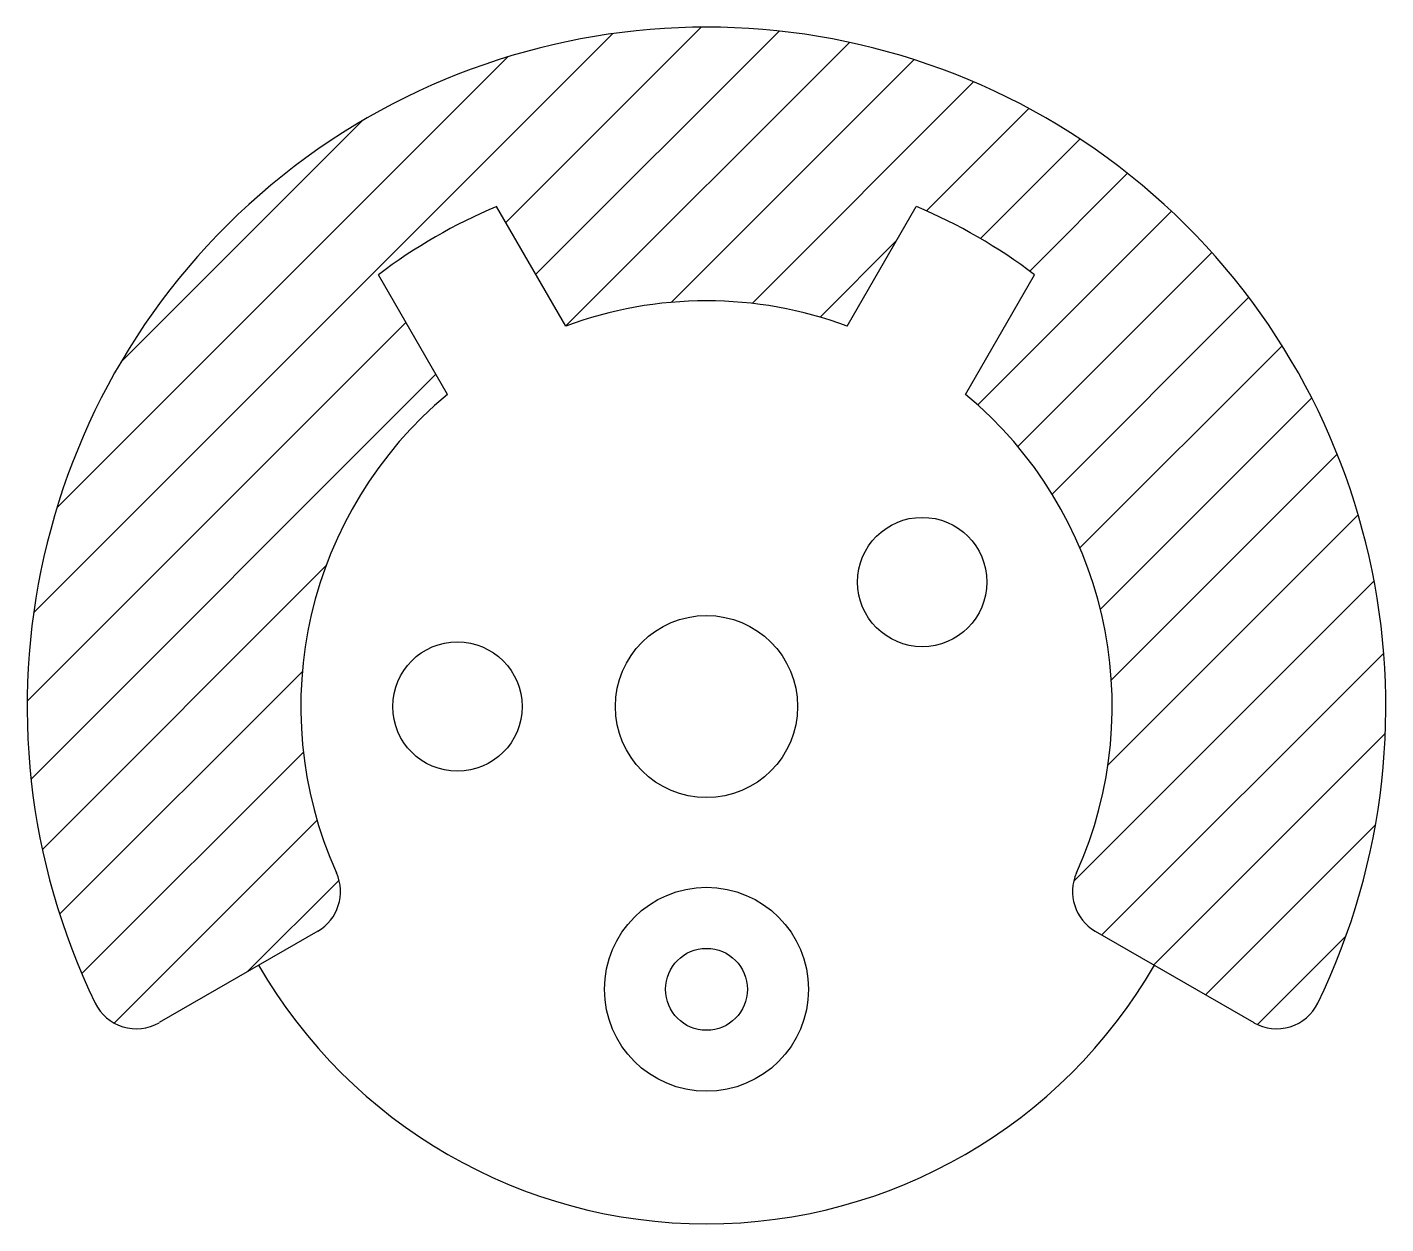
# Model space of a CAD drawing. Header units: millimetres. Extents: x 27.9 to 66.7, y 3.3 to 37.5.
import ezdxf

# ---------------------------------------------------------------- set-up
doc = ezdxf.new("R2010")
doc.units = ezdxf.units.MM
for name, color, linetype in [('Cerc  mic', 6, 'Continuous'), ('Cercul central', 2, 'Continuous'), ('Cerculet mare', 5, 'Continuous'), ('Cercuri intermediare', 3, 'Continuous'), ('Contur', 1, 'Continuous'), ('Zona hasurata', 4, 'Continuous')]:
    doc.layers.add(name, color=color, linetype=linetype)

msp = doc.modelspace()

# ---------------------------------------------------------------- hatches: boundary and pattern name
at = {"layer": 'Zona hasurata'}
h = msp.add_hatch(dxfattribs=at)
h.set_pattern_fill('ANSI31', color=256, scale=0.520216)
h.set_pattern_definition([(45, (40.1805, 14.1365), (-1.16792, 1.16792), [])])
h.paths.add_polyline_path([(29.852, 9.589, 0.435433), (31.672, 9.031), (36.205, 11.648, 0.384908), (36.741, 13.307, -0.337104), (39.909, 26.976), (37.937, 30.391, -0.063224), (41.316, 32.342), (43.288, 28.927, -0.179101), (51.331, 28.927), (53.303, 32.342, -0.063224), (56.682, 30.391), (54.71, 26.976, -0.337104), (57.878, 13.307, 0.384908), (58.414, 11.648), (62.947, 9.031, 0.435433), (64.768, 9.589, 1.596623)])

# ---------------------------------------------------------------- linework, layer by layer
at = {"layer": 'Cerc  mic'}
msp.add_circle((47.31, 9.983), 1.17, dxfattribs=at)
at = {"layer": 'Cercul central'}
msp.add_circle((47.31, 18.059), 2.601, dxfattribs=at)
at = {"layer": 'Cerculet mare'}
msp.add_circle((47.31, 9.983), 2.913, dxfattribs=at)
at = {"layer": 'Cercuri intermediare'}
for centre in [(53.471, 21.616), (40.196, 18.059)]:
    msp.add_circle(centre, 1.847, dxfattribs=at)
at = {"layer": 'Contur'}
for p, q in [((43.288, 28.927), (41.316, 32.342)), ((51.331, 28.927), (53.303, 32.342)), ((39.909, 26.976), (37.937, 30.391)), ((54.71, 26.976), (56.682, 30.391)), ((36.205, 11.648), (31.672, 9.031)), ((58.414, 11.648), (62.947, 9.031))]:
    msp.add_line(p, q, dxfattribs=at)
for centre, radius, start, end in [((47.31, 18.059), 19.404, 334.1196, 205.8804), ((47.31, 18.059), 15.489, 112.7647, 127.2353), ((47.31, 18.059), 15.489, 52.7647, 67.2353), ((47.31, 18.059), 11.588, 69.6919, 110.3081), ((47.31, 18.059), 11.588, 129.6919, 204.2085), ((47.31, 18.059), 11.588, 335.7915, 50.3081), ((35.555, 12.774), 1.301, 300, 24.2085), ((59.065, 12.774), 1.301, 155.7915, 240), ((47.31, 18.059), 14.774, 210, 330), ((31.022, 10.157), 1.301, 205.8804, 300), ((63.598, 10.157), 1.301, 240, 334.1196)]:
    msp.add_arc(centre, radius, start, end, dxfattribs=at)

doc.saveas('drawing.dxf')
